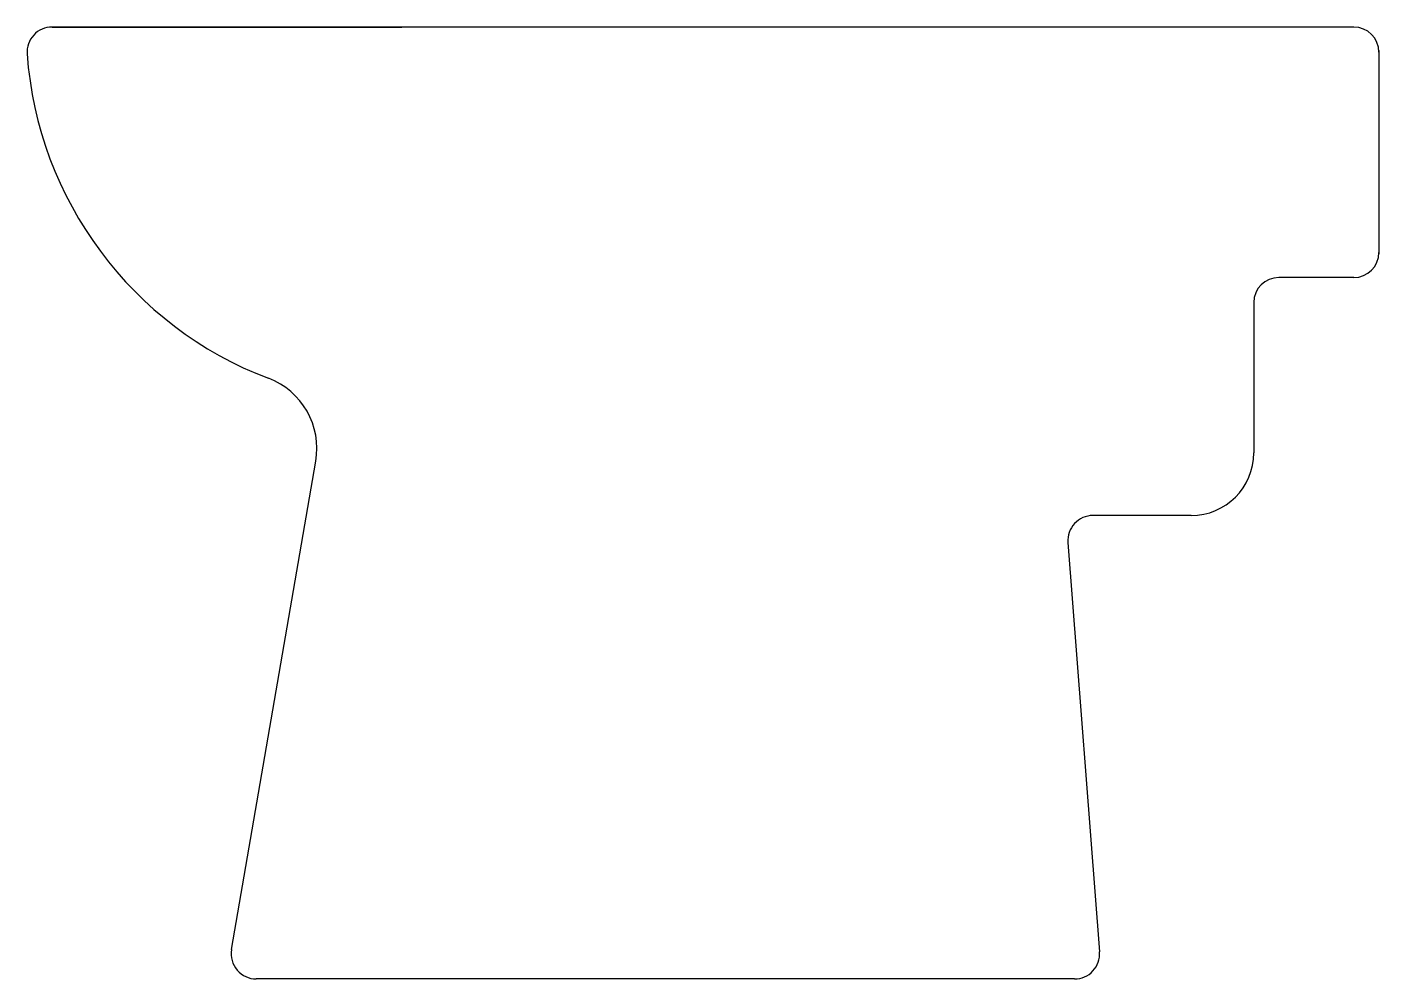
# Model space of a CAD drawing. Header units: millimetres. Extents: x -2978.452 to -2977.912, y 2974.306 to 2974.686.
import ezdxf

# ---------------------------------------------------------------- set-up
doc = ezdxf.new("R2010")
doc.units = ezdxf.units.MM
doc.header["$LTSCALE"] = 10
doc.layers.add('banheiro_louças', color=2, linetype='Continuous')

msp = doc.modelspace()

# ---------------------------------------------------------------- linework, layer by layer
at = {"layer": 'banheiro_louças'}
for p, q in [((-2977.92231619815, 2974.686423352202), (-2978.442074378096, 2974.686423352202)), ((-2978.441958598587, 2974.686423352202), (-2978.30231619815, 2974.686423352202)), ((-2977.91231619815, 2974.677023063971), (-2977.91231619815, 2974.595904953462)), ((-2977.91231619815, 2974.676423352202), (-2977.91231619815, 2974.596423352202)), ((-2977.92231619815, 2974.586423352202), (-2977.95231619815, 2974.586423352202)), ((-2977.96231619815, 2974.576423352202), (-2977.96231619815, 2974.516423352202)), ((-2978.370299533381, 2974.318122123036), (-2978.336694403601, 2974.513067122421)), ((-2977.98731619815, 2974.491423352202), (-2978.026514322421, 2974.491423352202)), ((-2978.036484647179, 2974.480653531301), (-2978.023863674114, 2974.317193173103)), ((-2978.033833998872, 2974.306423352202), (-2978.360444880791, 2974.306423352202))]:
    msp.add_line(p, q, dxfattribs=at)
for centre, radius, start, end in [((-2978.441958598587, 2974.676423352202), 0.009999999999990905, 90, 184.0960437585939), ((-2977.92231619815, 2974.676423352202), 0.009999999999990905, 7.016477563892661e-15, 90), ((-2978.30231619815, 2974.686423352202), 0.1499999999998636, 184.0960437585939, 249.1921989054521), ((-2977.92231619815, 2974.596423352202), 0.009999999999990905, 270, 7.016477563892661e-15), ((-2977.95231619815, 2974.576423352202), 0.009999999999990905, 90, 180), ((-2978.366258361369, 2974.518163434922), 0.02999999999997272, 350.2193274942386, 69.19219890545214), ((-2977.98731619815, 2974.516423352202), 0.02499999999997726, 270, 7.016477563892661e-15), ((-2978.026514322421, 2974.481423352202), 0.009999999999990905, 90, 184.4151170479159), ((-2978.360444880791, 2974.316423352202), 0.009999999999990905, 170.2193274942386, 270), ((-2978.033833998872, 2974.316423352202), 0.009999999999990905, 270, 4.415117047915913)]:
    msp.add_arc(centre, radius, start, end, dxfattribs=at)

doc.saveas('drawing.dxf')
